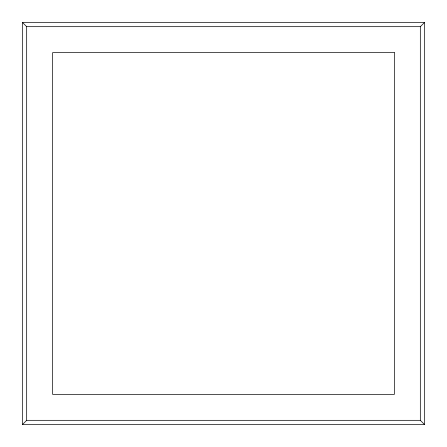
<?xml version="1.0" encoding="UTF-8"?>
<svg xmlns="http://www.w3.org/2000/svg" width="447" height="447" viewBox="0 0 447 447"><rect width="100%" height="100%" fill="white"/><g stroke="black" fill="none" stroke-linecap="round" stroke-linejoin="round"><path stroke-width="0.67" d="M22.35 424.65L26.675 420.325L420.325 420.325L424.65 424.65L424.65 22.35L22.35 22.35L22.35 424.65L424.65 424.65M22.35 22.35L26.675 26.675L420.325 26.675L424.65 22.35M420.325 26.675L420.325 420.325M26.675 26.675L26.675 420.325M394.371 52.629L52.629 52.629L52.629 394.371L394.371 394.371L394.371 52.629"/></g></svg>
